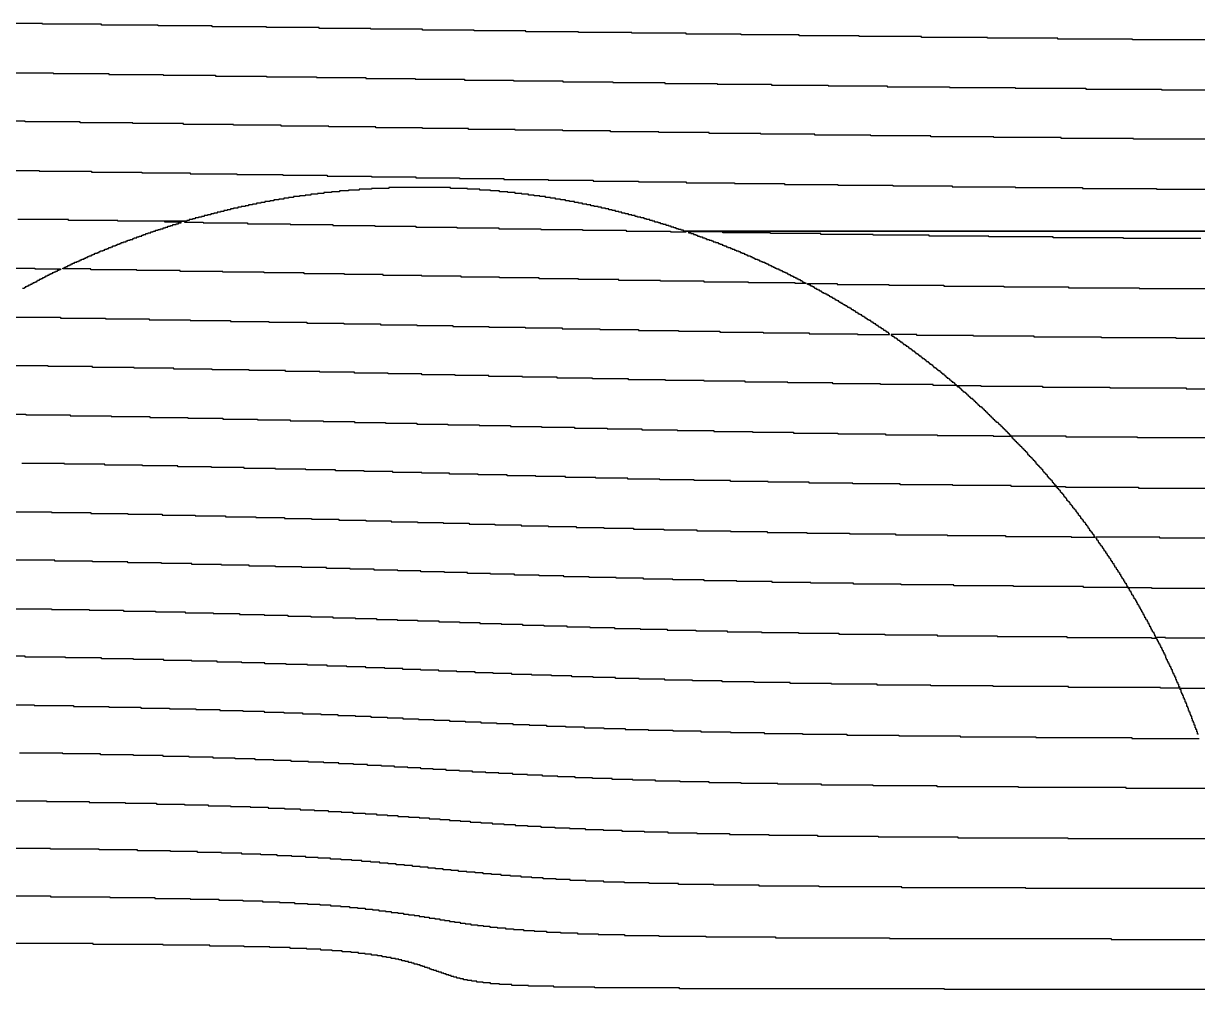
# Model space of a CAD drawing. Extents: x 600 to 5400, y 600 to 5400.
# Drawn here: x 2518 to 3948, y 3030 to 4207 of the extents above; entities that cross this region are included whole.
import ezdxf

# ---------------------------------------------------------------- set-up
doc = ezdxf.new("R2010")
doc.units = 0
doc.layers.add('LG_12_W2000_ZP600_INV_LG', color=5, linetype='CONTINUOUS')

msp = doc.modelspace()

# ---------------------------------------------------------------- linework, layer by layer
at = {"layer": 'LG_12_W2000_ZP600_INV_LG'}
for points in [[(3968, 4187), (3869, 4187), (3869, 4188), (3778, 4188), (3778, 4189), (3692, 4189), (3692, 4190), (3612, 4190), (3612, 4191), (3536, 4191), (3536, 4192), (3463, 4192), (3463, 4193), (3392, 4193), (3392, 4194), (3325, 4194), (3325, 4195), (3259, 4195), (3259, 4196), (3194, 4196), (3194, 4197), (3130, 4197), (3130, 4198), (3067, 4198), (3067, 4199), (3004, 4199), (3004, 4200), (2941, 4200), (2941, 4201), (2878, 4201), (2878, 4202), (2814, 4202), (2814, 4203), (2748, 4203), (2748, 4204), (2682, 4204), (2682, 4205), (2613, 4205), (2613, 4206), (2541, 4206), (2541, 4207), (2467, 4207)], [(2483, 4147), (2554, 4147), (2554, 4146), (2622, 4146), (2622, 4145), (2688, 4145), (2688, 4144), (2752, 4144), (2752, 4143), (2814, 4143), (2814, 4142), (2875, 4142), (2875, 4141), (2935, 4141), (2935, 4140), (2995, 4140), (2995, 4139), (3055, 4139), (3055, 4138), (3115, 4138), (3115, 4137), (3175, 4137), (3175, 4136), (3236, 4136), (3236, 4135), (3299, 4135), (3299, 4134), (3363, 4134), (3363, 4133), (3429, 4133), (3429, 4132), (3498, 4132), (3498, 4131), (3570, 4131), (3570, 4130), (3646, 4130), (3646, 4129), (3726, 4129), (3726, 4128), (3812, 4128), (3812, 4127), (3904, 4127), (3904, 4126), (4005, 4126)], [(3966, 4066), (3870, 4066), (3870, 4067), (3782, 4067), (3782, 4068), (3700, 4068), (3700, 4069), (3623, 4069), (3623, 4070), (3550, 4070), (3550, 4071), (3482, 4071), (3482, 4072), (3416, 4072), (3416, 4073), (3353, 4073), (3353, 4074), (3292, 4074), (3292, 4075), (3233, 4075), (3233, 4076), (3175, 4076), (3175, 4077), (3117, 4077), (3117, 4078), (3060, 4078), (3060, 4079), (3004, 4079), (3004, 4080), (2947, 4080), (2947, 4081), (2890, 4081), (2890, 4082), (2832, 4082), (2832, 4083), (2774, 4083), (2774, 4084), (2713, 4084), (2713, 4085), (2651, 4085), (2651, 4086), (2587, 4086), (2587, 4087), (2520, 4087), (2520, 4088), (2450, 4088)], [(2470, 4028), (2537, 4028), (2537, 4027), (2601, 4027), (2601, 4026), (2662, 4026), (2662, 4025), (2721, 4025), (2721, 4024), (2778, 4024), (2778, 4023), (2834, 4023), (2834, 4022), (2888, 4022), (2888, 4021), (2942, 4021), (2942, 4020), (2996, 4020), (2996, 4019), (3049, 4019), (3049, 4018), (3103, 4018), (3103, 4017), (3157, 4017), (3157, 4016), (3212, 4016), (3212, 4015), (3267, 4015), (3267, 4014), (3325, 4014), (3325, 4013), (3384, 4013), (3384, 4012), (3445, 4012), (3445, 4011), (3510, 4011), (3510, 4010), (3577, 4010), (3577, 4009), (3649, 4009), (3649, 4008), (3726, 4008), (3726, 4007), (3808, 4007), (3808, 4006), (3898, 4006), (3898, 4005), (3996, 4005)], [(4697, 3954), (3322, 3954), (3322, 3955), (3319, 3955), (3319, 3956), (3316, 3956), (3316, 3957), (3313, 3957), (3313, 3958), (3310, 3958), (3310, 3959), (3307, 3959), (3307, 3960), (3304, 3960), (3304, 3961), (3301, 3961), (3301, 3962), (3297, 3962), (3297, 3963), (3294, 3963), (3294, 3964), (3291, 3964), (3291, 3965), (3287, 3965), (3287, 3966), (3284, 3966), (3284, 3967), (3281, 3967), (3281, 3968), (3277, 3968), (3277, 3969), (3274, 3969), (3274, 3970), (3270, 3970), (3270, 3971), (3266, 3971), (3266, 3972), (3263, 3972), (3263, 3973), (3259, 3973), (3259, 3974), (3255, 3974), (3255, 3975), (3251, 3975), (3251, 3976), (3247, 3976), (3247, 3977), (3243, 3977), (3243, 3978), (3239, 3978), (3239, 3979), (3235, 3979), (3235, 3980), (3231, 3980), (3231, 3981), (3227, 3981), (3227, 3982), (3222, 3982), (3222, 3983), (3218, 3983), (3218, 3984), (3213, 3984), (3213, 3985), (3209, 3985), (3209, 3986), (3204, 3986), (3204, 3987), (3199, 3987), (3199, 3988), (3194, 3988), (3194, 3989), (3189, 3989), (3189, 3990), (3183, 3990), (3183, 3991), (3178, 3991), (3178, 3992), (3172, 3992), (3172, 3993), (3166, 3993), (3166, 3994), (3160, 3994), (3160, 3995), (3154, 3995), (3154, 3996), (3147, 3996), (3147, 3997), (3140, 3997), (3140, 3998), (3133, 3998), (3133, 3999), (3125, 3999), (3125, 4000), (3117, 4000), (3117, 4001), (3108, 4001), (3108, 4002), (3098, 4002), (3098, 4003), (3087, 4003), (3087, 4004), (3074, 4004), (3074, 4005), (3059, 4005), (3059, 4006), (3038, 4006), (3038, 4007), (2963, 4007), (2963, 4006), (2942, 4006), (2942, 4005), (2927, 4005), (2927, 4004), (2914, 4004), (2914, 4003), (2903, 4003), (2903, 4002), (2893, 4002), (2893, 4001), (2884, 4001), (2884, 4000), (2876, 4000), (2876, 3999), (2868, 3999), (2868, 3998), (2861, 3998), (2861, 3997), (2854, 3997), (2854, 3996), (2847, 3996), (2847, 3995), (2841, 3995), (2841, 3994), (2835, 3994), (2835, 3993), (2829, 3993), (2829, 3992), (2823, 3992), (2823, 3991), (2818, 3991), (2818, 3990), (2812, 3990), (2812, 3989), (2807, 3989), (2807, 3988), (2802, 3988), (2802, 3987), (2797, 3987), (2797, 3986), (2792, 3986), (2792, 3985), (2788, 3985), (2788, 3984), (2783, 3984), (2783, 3983), (2779, 3983), (2779, 3982), (2774, 3982), (2774, 3981), (2770, 3981), (2770, 3980), (2766, 3980), (2766, 3979), (2762, 3979), (2762, 3978), (2758, 3978), (2758, 3977), (2754, 3977), (2754, 3976), (2750, 3976), (2750, 3975), (2746, 3975), (2746, 3974), (2742, 3974), (2742, 3973), (2738, 3973), (2738, 3972), (2735, 3972), (2735, 3971), (2731, 3971), (2731, 3970), (2727, 3970), (2727, 3969), (2724, 3969), (2724, 3968), (2720, 3968), (2720, 3967), (2717, 3967), (2717, 3966), (2633, 3966), (2633, 3967), (2573, 3967), (2573, 3968), (2511, 3968)], [(3952, 3945), (3858, 3945), (3858, 3946), (3772, 3946), (3772, 3947), (3694, 3947), (3694, 3948), (3621, 3948), (3621, 3949), (3553, 3949), (3553, 3950), (3489, 3950), (3489, 3951), (3428, 3951), (3428, 3952), (3370, 3952), (3370, 3953), (3328, 3953), (3328, 3952), (3331, 3952), (3331, 3951), (3334, 3951), (3334, 3950), (3337, 3950), (3337, 3949), (3339, 3949), (3339, 3948), (3342, 3948), (3342, 3947), (3345, 3947), (3345, 3946), (3348, 3946), (3348, 3945), (3350, 3945), (3350, 3944), (3353, 3944), (3353, 3943), (3356, 3943), (3356, 3942), (3358, 3942), (3358, 3941), (3361, 3941), (3361, 3940), (3364, 3940), (3364, 3939), (3366, 3939), (3366, 3938), (3369, 3938), (3369, 3937), (3371, 3937), (3371, 3936), (3374, 3936), (3374, 3935), (3376, 3935), (3376, 3934), (3379, 3934), (3379, 3933), (3381, 3933), (3381, 3932), (3384, 3932), (3384, 3931), (3386, 3931), (3386, 3930), (3389, 3930), (3389, 3929), (3391, 3929), (3391, 3928), (3393, 3928), (3393, 3927), (3396, 3927), (3396, 3926), (3398, 3926), (3398, 3925), (3400, 3925), (3400, 3924), (3403, 3924), (3403, 3923), (3405, 3923), (3405, 3922), (3407, 3922), (3407, 3921), (3409, 3921), (3409, 3920), (3412, 3920), (3412, 3919), (3414, 3919), (3414, 3918), (3416, 3918), (3416, 3917), (3418, 3917), (3418, 3916), (3421, 3916), (3421, 3915), (3423, 3915), (3423, 3914), (3425, 3914), (3425, 3913), (3427, 3913), (3427, 3912), (3429, 3912), (3429, 3911), (3431, 3911), (3431, 3910), (3433, 3910), (3433, 3909), (3435, 3909), (3435, 3908), (3438, 3908), (3438, 3907), (3440, 3907), (3440, 3906), (3442, 3906), (3442, 3905), (3444, 3905), (3444, 3904), (3446, 3904), (3446, 3903), (3448, 3903), (3448, 3902), (3450, 3902), (3450, 3901), (3452, 3901), (3452, 3900), (3454, 3900), (3454, 3899), (3456, 3899), (3456, 3898), (3458, 3898), (3458, 3897), (3460, 3897), (3460, 3896), (3462, 3896), (3462, 3895), (3464, 3895), (3464, 3894), (3466, 3894), (3466, 3893), (3467, 3893), (3467, 3892), (3469, 3892), (3469, 3891), (3471, 3891), (3471, 3890), (3458, 3890), (3458, 3891), (3401, 3891), (3401, 3892), (3347, 3892), (3347, 3893), (3294, 3893), (3294, 3894), (3243, 3894), (3243, 3895), (3194, 3895), (3194, 3896), (3146, 3896), (3146, 3897), (3098, 3897), (3098, 3898), (3051, 3898), (3051, 3899), (3003, 3899), (3003, 3900), (2956, 3900), (2956, 3901), (2909, 3901), (2909, 3902), (2860, 3902), (2860, 3903), (2811, 3903), (2811, 3904), (2761, 3904), (2761, 3905), (2709, 3905), (2709, 3906), (2656, 3906), (2656, 3907), (2600, 3907), (2600, 3908), (2566, 3908), (2566, 3909), (2568, 3909), (2568, 3910), (2570, 3910), (2570, 3911), (2572, 3911), (2572, 3912), (2574, 3912), (2574, 3913), (2576, 3913), (2576, 3914), (2578, 3914), (2578, 3915), (2580, 3915), (2580, 3916), (2583, 3916), (2583, 3917), (2585, 3917), (2585, 3918), (2587, 3918), (2587, 3919), (2589, 3919), (2589, 3920), (2592, 3920), (2592, 3921), (2594, 3921), (2594, 3922), (2596, 3922), (2596, 3923), (2598, 3923), (2598, 3924), (2601, 3924), (2601, 3925), (2603, 3925), (2603, 3926), (2605, 3926), (2605, 3927), (2608, 3927), (2608, 3928), (2610, 3928), (2610, 3929), (2612, 3929), (2612, 3930), (2615, 3930), (2615, 3931), (2617, 3931), (2617, 3932), (2620, 3932), (2620, 3933), (2622, 3933), (2622, 3934), (2625, 3934), (2625, 3935), (2627, 3935), (2627, 3936), (2630, 3936), (2630, 3937), (2632, 3937), (2632, 3938), (2635, 3938), (2635, 3939), (2637, 3939), (2637, 3940), (2640, 3940), (2640, 3941), (2643, 3941), (2643, 3942), (2645, 3942), (2645, 3943), (2648, 3943), (2648, 3944), (2651, 3944), (2651, 3945), (2653, 3945), (2653, 3946), (2656, 3946), (2656, 3947), (2659, 3947), (2659, 3948), (2662, 3948), (2662, 3949), (2664, 3949), (2664, 3950), (2667, 3950), (2667, 3951), (2670, 3951), (2670, 3952), (2673, 3952), (2673, 3953), (2676, 3953), (2676, 3954), (2679, 3954), (2679, 3955), (2682, 3955), (2682, 3956), (2685, 3956), (2685, 3957), (2688, 3957), (2688, 3958), (2691, 3958), (2691, 3959), (2694, 3959), (2694, 3960), (2697, 3960), (2697, 3961), (2700, 3961), (2700, 3962), (2704, 3962), (2704, 3963), (2707, 3963), (2707, 3964), (2710, 3964), (2710, 3965), (2690, 3965), (2690, 3966), (2714, 3966), (2714, 3965), (2737, 3965), (2737, 3964), (2791, 3964), (2791, 3963), (2843, 3963), (2843, 3962), (2895, 3962), (2895, 3961), (2946, 3961), (2946, 3960), (2996, 3960), (2996, 3959), (3046, 3959), (3046, 3958), (3097, 3958), (3097, 3957), (3148, 3957), (3148, 3956), (3199, 3956), (3199, 3955), (3252, 3955), (3252, 3954), (3306, 3954), (3306, 3953), (3325, 3953), (3325, 3954), (4697, 3954)], [(2470, 3909), (2532, 3909), (2532, 3908), (2563, 3908), (2563, 3907), (2561, 3907), (2561, 3906), (2559, 3906), (2559, 3905), (2557, 3905), (2557, 3904), (2555, 3904), (2555, 3903), (2553, 3903), (2553, 3902), (2551, 3902), (2551, 3901), (2549, 3901), (2549, 3900), (2547, 3900), (2547, 3899), (2545, 3899), (2545, 3898), (2543, 3898), (2543, 3897), (2541, 3897), (2541, 3896), (2539, 3896), (2539, 3895), (2537, 3895), (2537, 3894), (2535, 3894), (2535, 3893), (2534, 3893), (2534, 3892), (2532, 3892), (2532, 3891), (2530, 3891), (2530, 3890), (2528, 3890), (2528, 3889), (2526, 3889), (2526, 3888), (2524, 3888), (2524, 3887), (2522, 3887), (2522, 3886), (2520, 3886), (2520, 3885), (2519, 3885), (2519, 3884), (2517, 3884)], [(2505, 3849), (2563, 3849), (2563, 3848), (2618, 3848), (2618, 3847), (2671, 3847), (2671, 3846), (2721, 3846), (2721, 3845), (2770, 3845), (2770, 3844), (2817, 3844), (2817, 3843), (2863, 3843), (2863, 3842), (2908, 3842), (2908, 3841), (2953, 3841), (2953, 3840), (2997, 3840), (2997, 3839), (3041, 3839), (3041, 3838), (3085, 3838), (3085, 3837), (3129, 3837), (3129, 3836), (3174, 3836), (3174, 3835), (3220, 3835), (3220, 3834), (3267, 3834), (3267, 3833), (3316, 3833), (3316, 3832), (3366, 3832), (3366, 3831), (3419, 3831), (3419, 3830), (3475, 3830), (3475, 3829), (3534, 3829), (3534, 3828), (3573, 3828), (3573, 3829), (3572, 3829), (3572, 3830), (3571, 3830), (3571, 3831), (3569, 3831), (3569, 3832), (3568, 3832), (3568, 3833), (3566, 3833), (3566, 3834), (3565, 3834), (3565, 3835), (3563, 3835), (3563, 3836), (3562, 3836), (3562, 3837), (3560, 3837), (3560, 3838), (3559, 3838), (3559, 3839), (3557, 3839), (3557, 3840), (3556, 3840), (3556, 3841), (3554, 3841), (3554, 3842), (3553, 3842), (3553, 3843), (3551, 3843), (3551, 3844), (3550, 3844), (3550, 3845), (3548, 3845), (3548, 3846), (3546, 3846), (3546, 3847), (3545, 3847), (3545, 3848), (3543, 3848), (3543, 3849), (3542, 3849), (3542, 3850), (3540, 3850), (3540, 3851), (3539, 3851), (3539, 3852), (3537, 3852), (3537, 3853), (3535, 3853), (3535, 3854), (3534, 3854), (3534, 3855), (3532, 3855), (3532, 3856), (3531, 3856), (3531, 3857), (3529, 3857), (3529, 3858), (3527, 3858), (3527, 3859), (3526, 3859), (3526, 3860), (3524, 3860), (3524, 3861), (3522, 3861), (3522, 3862), (3521, 3862), (3521, 3863), (3519, 3863), (3519, 3864), (3517, 3864), (3517, 3865), (3516, 3865), (3516, 3866), (3514, 3866), (3514, 3867), (3512, 3867), (3512, 3868), (3511, 3868), (3511, 3869), (3509, 3869), (3509, 3870), (3507, 3870), (3507, 3871), (3506, 3871), (3506, 3872), (3504, 3872), (3504, 3873), (3502, 3873), (3502, 3874), (3500, 3874), (3500, 3875), (3499, 3875), (3499, 3876), (3497, 3876), (3497, 3877), (3495, 3877), (3495, 3878), (3493, 3878), (3493, 3879), (3491, 3879), (3491, 3880), (3490, 3880), (3490, 3881), (3488, 3881), (3488, 3882), (3486, 3882), (3486, 3883), (3484, 3883), (3484, 3884), (3482, 3884), (3482, 3885), (3481, 3885), (3481, 3886), (3479, 3886), (3479, 3887), (3477, 3887), (3477, 3888), (3475, 3888), (3475, 3889), (3473, 3889), (3473, 3890), (3509, 3890), (3509, 3889), (3572, 3889), (3572, 3888), (3639, 3888), (3639, 3887), (3712, 3887), (3712, 3886), (3791, 3886), (3791, 3885), (3877, 3885), (3877, 3884), (3973, 3884)], [(4024, 3823), (3922, 3823), (3922, 3824), (3831, 3824), (3831, 3825), (3749, 3825), (3749, 3826), (3675, 3826), (3675, 3827), (3606, 3827), (3606, 3828), (3575, 3828), (3575, 3827), (3576, 3827), (3576, 3826), (3578, 3826), (3578, 3825), (3579, 3825), (3579, 3824), (3581, 3824), (3581, 3823), (3582, 3823), (3582, 3822), (3583, 3822), (3583, 3821), (3585, 3821), (3585, 3820), (3586, 3820), (3586, 3819), (3588, 3819), (3588, 3818), (3589, 3818), (3589, 3817), (3590, 3817), (3590, 3816), (3592, 3816), (3592, 3815), (3593, 3815), (3593, 3814), (3595, 3814), (3595, 3813), (3596, 3813), (3596, 3812), (3597, 3812), (3597, 3811), (3599, 3811), (3599, 3810), (3600, 3810), (3600, 3809), (3601, 3809), (3601, 3808), (3603, 3808), (3603, 3807), (3604, 3807), (3604, 3806), (3605, 3806), (3605, 3805), (3607, 3805), (3607, 3804), (3608, 3804), (3608, 3803), (3609, 3803), (3609, 3802), (3611, 3802), (3611, 3801), (3612, 3801), (3612, 3800), (3613, 3800), (3613, 3799), (3615, 3799), (3615, 3798), (3616, 3798), (3616, 3797), (3617, 3797), (3617, 3796), (3618, 3796), (3618, 3795), (3620, 3795), (3620, 3794), (3621, 3794), (3621, 3793), (3622, 3793), (3622, 3792), (3624, 3792), (3624, 3791), (3625, 3791), (3625, 3790), (3626, 3790), (3626, 3789), (3627, 3789), (3627, 3788), (3629, 3788), (3629, 3787), (3630, 3787), (3630, 3786), (3631, 3786), (3631, 3785), (3632, 3785), (3632, 3784), (3634, 3784), (3634, 3783), (3635, 3783), (3635, 3782), (3636, 3782), (3636, 3781), (3637, 3781), (3637, 3780), (3639, 3780), (3639, 3779), (3640, 3779), (3640, 3778), (3641, 3778), (3641, 3777), (3642, 3777), (3642, 3776), (3643, 3776), (3643, 3775), (3645, 3775), (3645, 3774), (3646, 3774), (3646, 3773), (3647, 3773), (3647, 3772), (3648, 3772), (3648, 3771), (3649, 3771), (3649, 3770), (3651, 3770), (3651, 3769), (3652, 3769), (3652, 3768), (3653, 3768), (3653, 3767), (3654, 3767), (3654, 3766), (3626, 3766), (3626, 3767), (3562, 3767), (3562, 3768), (3504, 3768), (3504, 3769), (3449, 3769), (3449, 3770), (3397, 3770), (3397, 3771), (3347, 3771), (3347, 3772), (3300, 3772), (3300, 3773), (3255, 3773), (3255, 3774), (3211, 3774), (3211, 3775), (3168, 3775), (3168, 3776), (3126, 3776), (3126, 3777), (3085, 3777), (3085, 3778), (3044, 3778), (3044, 3779), (3003, 3779), (3003, 3780), (2962, 3780), (2962, 3781), (2921, 3781), (2921, 3782), (2879, 3782), (2879, 3783), (2837, 3783), (2837, 3784), (2793, 3784), (2793, 3785), (2748, 3785), (2748, 3786), (2701, 3786), (2701, 3787), (2653, 3787), (2653, 3788), (2602, 3788), (2602, 3789), (2548, 3789), (2548, 3790), (2491, 3790)], [(2464, 3731), (2521, 3731), (2521, 3730), (2575, 3730), (2575, 3729), (2625, 3729), (2625, 3728), (2672, 3728), (2672, 3727), (2718, 3727), (2718, 3726), (2761, 3726), (2761, 3725), (2803, 3725), (2803, 3724), (2843, 3724), (2843, 3723), (2883, 3723), (2883, 3722), (2921, 3722), (2921, 3721), (2959, 3721), (2959, 3720), (2997, 3720), (2997, 3719), (3035, 3719), (3035, 3718), (3073, 3718), (3073, 3717), (3111, 3717), (3111, 3716), (3149, 3716), (3149, 3715), (3189, 3715), (3189, 3714), (3229, 3714), (3229, 3713), (3271, 3713), (3271, 3712), (3314, 3712), (3314, 3711), (3359, 3711), (3359, 3710), (3406, 3710), (3406, 3709), (3456, 3709), (3456, 3708), (3510, 3708), (3510, 3707), (3568, 3707), (3568, 3706), (3631, 3706), (3631, 3705), (3699, 3705), (3699, 3704), (3721, 3704), (3721, 3705), (3720, 3705), (3720, 3706), (3719, 3706), (3719, 3707), (3718, 3707), (3718, 3708), (3717, 3708), (3717, 3709), (3716, 3709), (3716, 3710), (3715, 3710), (3715, 3711), (3714, 3711), (3714, 3712), (3713, 3712), (3713, 3713), (3712, 3713), (3712, 3714), (3711, 3714), (3711, 3715), (3710, 3715), (3710, 3716), (3709, 3716), (3709, 3717), (3708, 3717), (3708, 3718), (3707, 3718), (3707, 3719), (3706, 3719), (3706, 3720), (3705, 3720), (3705, 3721), (3703, 3721), (3703, 3722), (3702, 3722), (3702, 3723), (3701, 3723), (3701, 3724), (3700, 3724), (3700, 3725), (3699, 3725), (3699, 3726), (3698, 3726), (3698, 3727), (3697, 3727), (3697, 3728), (3696, 3728), (3696, 3729), (3695, 3729), (3695, 3730), (3694, 3730), (3694, 3731), (3693, 3731), (3693, 3732), (3692, 3732), (3692, 3733), (3691, 3733), (3691, 3734), (3690, 3734), (3690, 3735), (3689, 3735), (3689, 3736), (3688, 3736), (3688, 3737), (3687, 3737), (3687, 3738), (3686, 3738), (3686, 3739), (3685, 3739), (3685, 3740), (3683, 3740), (3683, 3741), (3682, 3741), (3682, 3742), (3681, 3742), (3681, 3743), (3680, 3743), (3680, 3744), (3679, 3744), (3679, 3745), (3678, 3745), (3678, 3746), (3677, 3746), (3677, 3747), (3676, 3747), (3676, 3748), (3675, 3748), (3675, 3749), (3674, 3749), (3674, 3750), (3672, 3750), (3672, 3751), (3671, 3751), (3671, 3752), (3670, 3752), (3670, 3753), (3669, 3753), (3669, 3754), (3668, 3754), (3668, 3755), (3667, 3755), (3667, 3756), (3666, 3756), (3666, 3757), (3665, 3757), (3665, 3758), (3663, 3758), (3663, 3759), (3662, 3759), (3662, 3760), (3661, 3760), (3661, 3761), (3660, 3761), (3660, 3762), (3659, 3762), (3659, 3763), (3658, 3763), (3658, 3764), (3656, 3764), (3656, 3765), (3655, 3765), (3655, 3766), (3684, 3766), (3684, 3765), (3759, 3765), (3759, 3764), (3841, 3764), (3841, 3763), (3934, 3763), (3934, 3762), (4039, 3762)], [(3974, 3702), (3875, 3702), (3875, 3703), (3788, 3703), (3788, 3704), (3722, 3704), (3722, 3702), (3723, 3702), (3723, 3701), (3724, 3701), (3724, 3700), (3725, 3700), (3725, 3699), (3726, 3699), (3726, 3698), (3727, 3698), (3727, 3697), (3728, 3697), (3728, 3696), (3729, 3696), (3729, 3695), (3730, 3695), (3730, 3694), (3731, 3694), (3731, 3693), (3732, 3693), (3732, 3692), (3733, 3692), (3733, 3691), (3734, 3691), (3734, 3690), (3735, 3690), (3735, 3689), (3736, 3689), (3736, 3688), (3737, 3688), (3737, 3687), (3738, 3687), (3738, 3686), (3739, 3686), (3739, 3685), (3740, 3685), (3740, 3684), (3741, 3684), (3741, 3682), (3742, 3682), (3742, 3681), (3743, 3681), (3743, 3680), (3744, 3680), (3744, 3679), (3745, 3679), (3745, 3678), (3746, 3678), (3746, 3677), (3747, 3677), (3747, 3676), (3748, 3676), (3748, 3675), (3749, 3675), (3749, 3674), (3750, 3674), (3750, 3673), (3751, 3673), (3751, 3671), (3752, 3671), (3752, 3670), (3753, 3670), (3753, 3669), (3754, 3669), (3754, 3668), (3755, 3668), (3755, 3667), (3756, 3667), (3756, 3666), (3757, 3666), (3757, 3665), (3758, 3665), (3758, 3664), (3759, 3664), (3759, 3662), (3760, 3662), (3760, 3661), (3761, 3661), (3761, 3660), (3762, 3660), (3762, 3659), (3763, 3659), (3763, 3658), (3764, 3658), (3764, 3657), (3765, 3657), (3765, 3655), (3766, 3655), (3766, 3654), (3767, 3654), (3767, 3653), (3768, 3653), (3768, 3652), (3769, 3652), (3769, 3651), (3770, 3651), (3770, 3650), (3771, 3650), (3771, 3648), (3772, 3648), (3772, 3647), (3773, 3647), (3773, 3646), (3774, 3646), (3774, 3645), (3775, 3645), (3775, 3644), (3776, 3644), (3776, 3643), (3721, 3643), (3721, 3644), (3650, 3644), (3650, 3645), (3586, 3645), (3586, 3646), (3528, 3646), (3528, 3647), (3475, 3647), (3475, 3648), (3425, 3648), (3425, 3649), (3379, 3649), (3379, 3650), (3335, 3650), (3335, 3651), (3293, 3651), (3293, 3652), (3254, 3652), (3254, 3653), (3215, 3653), (3215, 3654), (3178, 3654), (3178, 3655), (3142, 3655), (3142, 3656), (3107, 3656), (3107, 3657), (3072, 3657), (3072, 3658), (3037, 3658), (3037, 3659), (3003, 3659), (3003, 3660), (2968, 3660), (2968, 3661), (2933, 3661), (2933, 3662), (2898, 3662), (2898, 3663), (2862, 3663), (2862, 3664), (2825, 3664), (2825, 3665), (2787, 3665), (2787, 3666), (2747, 3666), (2747, 3667), (2706, 3667), (2706, 3668), (2663, 3668), (2663, 3669), (2617, 3669), (2617, 3670), (2568, 3670), (2568, 3671), (2516, 3671)], [(2500, 3612), (2552, 3612), (2552, 3611), (2600, 3611), (2600, 3610), (2645, 3610), (2645, 3609), (2687, 3609), (2687, 3608), (2727, 3608), (2727, 3607), (2764, 3607), (2764, 3606), (2801, 3606), (2801, 3605), (2836, 3605), (2836, 3604), (2869, 3604), (2869, 3603), (2902, 3603), (2902, 3602), (2935, 3602), (2935, 3601), (2966, 3601), (2966, 3600), (2998, 3600), (2998, 3599), (3029, 3599), (3029, 3598), (3061, 3598), (3061, 3597), (3092, 3597), (3092, 3596), (3124, 3596), (3124, 3595), (3157, 3595), (3157, 3594), (3191, 3594), (3191, 3593), (3225, 3593), (3225, 3592), (3261, 3592), (3261, 3591), (3298, 3591), (3298, 3590), (3338, 3590), (3338, 3589), (3379, 3589), (3379, 3588), (3424, 3588), (3424, 3587), (3472, 3587), (3472, 3586), (3524, 3586), (3524, 3585), (3580, 3585), (3580, 3584), (3643, 3584), (3643, 3583), (3714, 3583), (3714, 3582), (3794, 3582), (3794, 3581), (3823, 3581), (3823, 3582), (3822, 3582), (3822, 3584), (3821, 3584), (3821, 3585), (3820, 3585), (3820, 3587), (3819, 3587), (3819, 3588), (3818, 3588), (3818, 3589), (3817, 3589), (3817, 3591), (3816, 3591), (3816, 3592), (3815, 3592), (3815, 3594), (3814, 3594), (3814, 3595), (3813, 3595), (3813, 3596), (3812, 3596), (3812, 3598), (3811, 3598), (3811, 3599), (3810, 3599), (3810, 3600), (3809, 3600), (3809, 3602), (3808, 3602), (3808, 3603), (3807, 3603), (3807, 3604), (3806, 3604), (3806, 3606), (3805, 3606), (3805, 3607), (3804, 3607), (3804, 3608), (3803, 3608), (3803, 3610), (3802, 3610), (3802, 3611), (3801, 3611), (3801, 3612), (3800, 3612), (3800, 3614), (3799, 3614), (3799, 3615), (3798, 3615), (3798, 3616), (3797, 3616), (3797, 3617), (3796, 3617), (3796, 3619), (3795, 3619), (3795, 3620), (3794, 3620), (3794, 3621), (3793, 3621), (3793, 3623), (3792, 3623), (3792, 3624), (3791, 3624), (3791, 3625), (3790, 3625), (3790, 3626), (3789, 3626), (3789, 3628), (3788, 3628), (3788, 3629), (3787, 3629), (3787, 3630), (3786, 3630), (3786, 3631), (3785, 3631), (3785, 3633), (3784, 3633), (3784, 3634), (3783, 3634), (3783, 3635), (3782, 3635), (3782, 3636), (3781, 3636), (3781, 3638), (3780, 3638), (3780, 3639), (3779, 3639), (3779, 3640), (3778, 3640), (3778, 3641), (3777, 3641), (3777, 3642), (3776, 3642), (3776, 3643), (3787, 3643), (3787, 3642), (3876, 3642), (3876, 3641), (3978, 3641)], [(4013, 3580), (3902, 3580), (3902, 3581), (3824, 3581), (3824, 3580), (3825, 3580), (3825, 3578), (3826, 3578), (3826, 3577), (3827, 3577), (3827, 3575), (3828, 3575), (3828, 3574), (3829, 3574), (3829, 3572), (3830, 3572), (3830, 3571), (3831, 3571), (3831, 3570), (3832, 3570), (3832, 3568), (3833, 3568), (3833, 3567), (3834, 3567), (3834, 3565), (3835, 3565), (3835, 3564), (3836, 3564), (3836, 3562), (3837, 3562), (3837, 3561), (3838, 3561), (3838, 3559), (3839, 3559), (3839, 3558), (3840, 3558), (3840, 3556), (3841, 3556), (3841, 3555), (3842, 3555), (3842, 3553), (3843, 3553), (3843, 3552), (3844, 3552), (3844, 3550), (3845, 3550), (3845, 3549), (3846, 3549), (3846, 3547), (3847, 3547), (3847, 3545), (3848, 3545), (3848, 3544), (3849, 3544), (3849, 3542), (3850, 3542), (3850, 3541), (3851, 3541), (3851, 3539), (3852, 3539), (3852, 3538), (3853, 3538), (3853, 3536), (3854, 3536), (3854, 3534), (3855, 3534), (3855, 3533), (3856, 3533), (3856, 3531), (3857, 3531), (3857, 3530), (3858, 3530), (3858, 3528), (3859, 3528), (3859, 3526), (3860, 3526), (3860, 3525), (3861, 3525), (3861, 3523), (3862, 3523), (3862, 3521), (3863, 3521), (3863, 3520), (3809, 3520), (3809, 3521), (3724, 3521), (3724, 3522), (3651, 3522), (3651, 3523), (3587, 3523), (3587, 3524), (3529, 3524), (3529, 3525), (3477, 3525), (3477, 3526), (3430, 3526), (3430, 3527), (3387, 3527), (3387, 3528), (3347, 3528), (3347, 3529), (3309, 3529), (3309, 3530), (3273, 3530), (3273, 3531), (3240, 3531), (3240, 3532), (3207, 3532), (3207, 3533), (3176, 3533), (3176, 3534), (3146, 3534), (3146, 3535), (3116, 3535), (3116, 3536), (3087, 3536), (3087, 3537), (3059, 3537), (3059, 3538), (3031, 3538), (3031, 3539), (3002, 3539), (3002, 3540), (2974, 3540), (2974, 3541), (2945, 3541), (2945, 3542), (2916, 3542), (2916, 3543), (2887, 3543), (2887, 3544), (2857, 3544), (2857, 3545), (2825, 3545), (2825, 3546), (2793, 3546), (2793, 3547), (2759, 3547), (2759, 3548), (2723, 3548), (2723, 3549), (2686, 3549), (2686, 3550), (2645, 3550), (2645, 3551), (2602, 3551), (2602, 3552), (2556, 3552), (2556, 3553), (2505, 3553)], [(4039, 3458), (3909, 3458), (3909, 3459), (3897, 3459), (3897, 3461), (3896, 3461), (3896, 3463), (3895, 3463), (3895, 3465), (3894, 3465), (3894, 3466), (3893, 3466), (3893, 3468), (3892, 3468), (3892, 3470), (3891, 3470), (3891, 3472), (3890, 3472), (3890, 3474), (3889, 3474), (3889, 3476), (3888, 3476), (3888, 3478), (3887, 3478), (3887, 3480), (3886, 3480), (3886, 3481), (3885, 3481), (3885, 3483), (3884, 3483), (3884, 3485), (3883, 3485), (3883, 3487), (3882, 3487), (3882, 3489), (3881, 3489), (3881, 3490), (3880, 3490), (3880, 3492), (3879, 3492), (3879, 3494), (3878, 3494), (3878, 3496), (3877, 3496), (3877, 3498), (3876, 3498), (3876, 3499), (3875, 3499), (3875, 3501), (3874, 3501), (3874, 3503), (3873, 3503), (3873, 3505), (3872, 3505), (3872, 3506), (3871, 3506), (3871, 3508), (3870, 3508), (3870, 3510), (3869, 3510), (3869, 3511), (3868, 3511), (3868, 3513), (3867, 3513), (3867, 3515), (3866, 3515), (3866, 3516), (3865, 3516), (3865, 3518), (3864, 3518), (3864, 3520), (3892, 3520), (3892, 3519), (4008, 3519)], [(2501, 3494), (2552, 3494), (2552, 3493), (2598, 3493), (2598, 3492), (2640, 3492), (2640, 3491), (2679, 3491), (2679, 3490), (2715, 3490), (2715, 3489), (2749, 3489), (2749, 3488), (2781, 3488), (2781, 3487), (2811, 3487), (2811, 3486), (2840, 3486), (2840, 3485), (2868, 3485), (2868, 3484), (2895, 3484), (2895, 3483), (2922, 3483), (2922, 3482), (2948, 3482), (2948, 3481), (2973, 3481), (2973, 3480), (2998, 3480), (2998, 3479), (3024, 3479), (3024, 3478), (3049, 3478), (3049, 3477), (3074, 3477), (3074, 3476), (3100, 3476), (3100, 3475), (3126, 3475), (3126, 3474), (3152, 3474), (3152, 3473), (3180, 3473), (3180, 3472), (3208, 3472), (3208, 3471), (3238, 3471), (3238, 3470), (3269, 3470), (3269, 3469), (3302, 3469), (3302, 3468), (3337, 3468), (3337, 3467), (3375, 3467), (3375, 3466), (3417, 3466), (3417, 3465), (3462, 3465), (3462, 3464), (3511, 3464), (3511, 3463), (3567, 3463), (3567, 3462), (3631, 3462), (3631, 3461), (3704, 3461), (3704, 3460), (3789, 3460), (3789, 3459), (3892, 3459), (3892, 3458), (3898, 3458), (3898, 3457), (3899, 3457), (3899, 3455), (3900, 3455), (3900, 3453), (3901, 3453), (3901, 3451), (3902, 3451), (3902, 3449), (3903, 3449), (3903, 3447), (3904, 3447), (3904, 3445), (3905, 3445), (3905, 3443), (3906, 3443), (3906, 3441), (3907, 3441), (3907, 3439), (3908, 3439), (3908, 3437), (3909, 3437), (3909, 3434), (3910, 3434), (3910, 3432), (3911, 3432), (3911, 3430), (3912, 3430), (3912, 3428), (3913, 3428), (3913, 3426), (3914, 3426), (3914, 3424), (3915, 3424), (3915, 3422), (3916, 3422), (3916, 3420), (3917, 3420), (3917, 3417), (3918, 3417), (3918, 3415), (3919, 3415), (3919, 3413), (3920, 3413), (3920, 3411), (3921, 3411), (3921, 3408), (3922, 3408), (3922, 3406), (3923, 3406), (3923, 3404), (3924, 3404), (3924, 3402), (3925, 3402), (3925, 3399), (3926, 3399), (3926, 3397), (3903, 3397), (3903, 3398), (3791, 3398), (3791, 3399), (3699, 3399), (3699, 3400), (3623, 3400), (3623, 3401), (3558, 3401), (3558, 3402), (3502, 3402), (3502, 3403), (3452, 3403), (3452, 3404), (3408, 3404), (3408, 3405), (3369, 3405), (3369, 3406), (3333, 3406), (3333, 3407), (3299, 3407), (3299, 3408), (3268, 3408), (3268, 3409), (3239, 3409), (3239, 3410), (3212, 3410), (3212, 3411), (3186, 3411), (3186, 3412), (3161, 3412), (3161, 3413), (3137, 3413), (3137, 3414), (3113, 3414), (3113, 3415), (3090, 3415), (3090, 3416), (3068, 3416), (3068, 3417), (3046, 3417), (3046, 3418), (3024, 3418), (3024, 3419), (3002, 3419), (3002, 3420), (2980, 3420), (2980, 3421), (2958, 3421), (2958, 3422), (2935, 3422), (2935, 3423), (2912, 3423), (2912, 3424), (2888, 3424), (2888, 3425), (2864, 3425), (2864, 3426), (2838, 3426), (2838, 3427), (2812, 3427), (2812, 3428), (2784, 3428), (2784, 3429), (2754, 3429), (2754, 3430), (2723, 3430), (2723, 3431), (2689, 3431), (2689, 3432), (2652, 3432), (2652, 3433), (2613, 3433), (2613, 3434), (2569, 3434), (2569, 3435), (2520, 3435), (2520, 3436), (2465, 3436)], [(3949, 3341), (3948, 3341), (3948, 3344), (3947, 3344), (3947, 3347), (3946, 3347), (3946, 3349), (3945, 3349), (3945, 3352), (3944, 3352), (3944, 3355), (3943, 3355), (3943, 3357), (3942, 3357), (3942, 3360), (3941, 3360), (3941, 3363), (3940, 3363), (3940, 3365), (3939, 3365), (3939, 3368), (3938, 3368), (3938, 3370), (3937, 3370), (3937, 3373), (3936, 3373), (3936, 3375), (3935, 3375), (3935, 3378), (3934, 3378), (3934, 3380), (3933, 3380), (3933, 3383), (3932, 3383), (3932, 3385), (3931, 3385), (3931, 3388), (3930, 3388), (3930, 3390), (3929, 3390), (3929, 3392), (3928, 3392), (3928, 3395), (3927, 3395), (3927, 3397), (4022, 3397)], [(2476, 3377), (2531, 3377), (2531, 3376), (2579, 3376), (2579, 3375), (2622, 3375), (2622, 3374), (2661, 3374), (2661, 3373), (2696, 3373), (2696, 3372), (2728, 3372), (2728, 3371), (2757, 3371), (2757, 3370), (2785, 3370), (2785, 3369), (2811, 3369), (2811, 3368), (2835, 3368), (2835, 3367), (2858, 3367), (2858, 3366), (2880, 3366), (2880, 3365), (2901, 3365), (2901, 3364), (2922, 3364), (2922, 3363), (2941, 3363), (2941, 3362), (2961, 3362), (2961, 3361), (2980, 3361), (2980, 3360), (2999, 3360), (2999, 3359), (3018, 3359), (3018, 3358), (3037, 3358), (3037, 3357), (3056, 3357), (3056, 3356), (3075, 3356), (3075, 3355), (3094, 3355), (3094, 3354), (3114, 3354), (3114, 3353), (3134, 3353), (3134, 3352), (3155, 3352), (3155, 3351), (3178, 3351), (3178, 3350), (3201, 3350), (3201, 3349), (3225, 3349), (3225, 3348), (3251, 3348), (3251, 3347), (3279, 3347), (3279, 3346), (3309, 3346), (3309, 3345), (3343, 3345), (3343, 3344), (3379, 3344), (3379, 3343), (3420, 3343), (3420, 3342), (3467, 3342), (3467, 3341), (3521, 3341), (3521, 3340), (3584, 3340), (3584, 3339), (3659, 3339), (3659, 3338), (3751, 3338), (3751, 3337), (3868, 3337), (3868, 3336), (3950, 3336)], [(3970, 3275), (3861, 3275), (3861, 3276), (3730, 3276), (3730, 3277), (3631, 3277), (3631, 3278), (3553, 3278), (3553, 3279), (3490, 3279), (3490, 3280), (3437, 3280), (3437, 3281), (3392, 3281), (3392, 3282), (3353, 3282), (3353, 3283), (3318, 3283), (3318, 3284), (3288, 3284), (3288, 3285), (3260, 3285), (3260, 3286), (3235, 3286), (3235, 3287), (3211, 3287), (3211, 3288), (3190, 3288), (3190, 3289), (3169, 3289), (3169, 3290), (3150, 3290), (3150, 3291), (3132, 3291), (3132, 3292), (3114, 3292), (3114, 3293), (3097, 3293), (3097, 3294), (3081, 3294), (3081, 3295), (3065, 3295), (3065, 3296), (3049, 3296), (3049, 3297), (3033, 3297), (3033, 3298), (3017, 3298), (3017, 3299), (3002, 3299), (3002, 3300), (2986, 3300), (2986, 3301), (2970, 3301), (2970, 3302), (2954, 3302), (2954, 3303), (2937, 3303), (2937, 3304), (2920, 3304), (2920, 3305), (2902, 3305), (2902, 3306), (2884, 3306), (2884, 3307), (2865, 3307), (2865, 3308), (2844, 3308), (2844, 3309), (2823, 3309), (2823, 3310), (2800, 3310), (2800, 3311), (2776, 3311), (2776, 3312), (2749, 3312), (2749, 3313), (2720, 3313), (2720, 3314), (2688, 3314), (2688, 3315), (2652, 3315), (2652, 3316), (2612, 3316), (2612, 3317), (2566, 3317), (2566, 3318), (2513, 3318)], [(2483, 3260), (2546, 3260), (2546, 3259), (2598, 3259), (2598, 3258), (2642, 3258), (2642, 3257), (2680, 3257), (2680, 3256), (2714, 3256), (2714, 3255), (2743, 3255), (2743, 3254), (2770, 3254), (2770, 3253), (2794, 3253), (2794, 3252), (2816, 3252), (2816, 3251), (2836, 3251), (2836, 3250), (2855, 3250), (2855, 3249), (2872, 3249), (2872, 3248), (2889, 3248), (2889, 3247), (2905, 3247), (2905, 3246), (2919, 3246), (2919, 3245), (2934, 3245), (2934, 3244), (2948, 3244), (2948, 3243), (2961, 3243), (2961, 3242), (2974, 3242), (2974, 3241), (2987, 3241), (2987, 3240), (3000, 3240), (3000, 3239), (3012, 3239), (3012, 3238), (3025, 3238), (3025, 3237), (3037, 3237), (3037, 3236), (3050, 3236), (3050, 3235), (3062, 3235), (3062, 3234), (3075, 3234), (3075, 3233), (3089, 3233), (3089, 3232), (3103, 3232), (3103, 3231), (3117, 3231), (3117, 3230), (3132, 3230), (3132, 3229), (3148, 3229), (3148, 3228), (3165, 3228), (3165, 3227), (3183, 3227), (3183, 3226), (3202, 3226), (3202, 3225), (3224, 3225), (3224, 3224), (3247, 3224), (3247, 3223), (3274, 3223), (3274, 3222), (3303, 3222), (3303, 3221), (3338, 3221), (3338, 3220), (3378, 3220), (3378, 3219), (3426, 3219), (3426, 3218), (3485, 3218), (3485, 3217), (3559, 3217), (3559, 3216), (3656, 3216), (3656, 3215), (3790, 3215), (3790, 3214), (3985, 3214)], [(3991, 3153), (3739, 3153), (3739, 3154), (3588, 3154), (3588, 3155), (3487, 3155), (3487, 3156), (3414, 3156), (3414, 3157), (3359, 3157), (3359, 3158), (3316, 3158), (3316, 3159), (3280, 3159), (3280, 3160), (3250, 3160), (3250, 3161), (3225, 3161), (3225, 3162), (3203, 3162), (3203, 3163), (3184, 3163), (3184, 3164), (3167, 3164), (3167, 3165), (3151, 3165), (3151, 3166), (3137, 3166), (3137, 3167), (3124, 3167), (3124, 3168), (3111, 3168), (3111, 3169), (3100, 3169), (3100, 3170), (3088, 3170), (3088, 3171), (3078, 3171), (3078, 3172), (3068, 3172), (3068, 3173), (3058, 3173), (3058, 3174), (3048, 3174), (3048, 3175), (3039, 3175), (3039, 3176), (3029, 3176), (3029, 3177), (3020, 3177), (3020, 3178), (3011, 3178), (3011, 3179), (3001, 3179), (3001, 3180), (2992, 3180), (2992, 3181), (2982, 3181), (2982, 3182), (2972, 3182), (2972, 3183), (2962, 3183), (2962, 3184), (2952, 3184), (2952, 3185), (2941, 3185), (2941, 3186), (2930, 3186), (2930, 3187), (2918, 3187), (2918, 3188), (2905, 3188), (2905, 3189), (2892, 3189), (2892, 3190), (2877, 3190), (2877, 3191), (2862, 3191), (2862, 3192), (2845, 3192), (2845, 3193), (2827, 3193), (2827, 3194), (2807, 3194), (2807, 3195), (2784, 3195), (2784, 3196), (2759, 3196), (2759, 3197), (2730, 3197), (2730, 3198), (2697, 3198), (2697, 3199), (2657, 3199), (2657, 3200), (2610, 3200), (2610, 3201), (2551, 3201), (2551, 3202), (2478, 3202)], [(2451, 3144), (2551, 3144), (2551, 3143), (2623, 3143), (2623, 3142), (2678, 3142), (2678, 3141), (2721, 3141), (2721, 3140), (2756, 3140), (2756, 3139), (2785, 3139), (2785, 3138), (2809, 3138), (2809, 3137), (2830, 3137), (2830, 3136), (2848, 3136), (2848, 3135), (2864, 3135), (2864, 3134), (2879, 3134), (2879, 3133), (2892, 3133), (2892, 3132), (2904, 3132), (2904, 3131), (2915, 3131), (2915, 3130), (2925, 3130), (2925, 3129), (2934, 3129), (2934, 3128), (2943, 3128), (2943, 3127), (2951, 3127), (2951, 3126), (2959, 3126), (2959, 3125), (2966, 3125), (2966, 3124), (2974, 3124), (2974, 3123), (2981, 3123), (2981, 3122), (2987, 3122), (2987, 3121), (2994, 3121), (2994, 3120), (3000, 3120), (3000, 3119), (3006, 3119), (3006, 3118), (3012, 3118), (3012, 3117), (3019, 3117), (3019, 3116), (3025, 3116), (3025, 3115), (3031, 3115), (3031, 3114), (3037, 3114), (3037, 3113), (3043, 3113), (3043, 3112), (3050, 3112), (3050, 3111), (3056, 3111), (3056, 3110), (3063, 3110), (3063, 3109), (3071, 3109), (3071, 3108), (3078, 3108), (3078, 3107), (3086, 3107), (3086, 3106), (3095, 3106), (3095, 3105), (3105, 3105), (3105, 3104), (3115, 3104), (3115, 3103), (3127, 3103), (3127, 3102), (3140, 3102), (3140, 3101), (3155, 3101), (3155, 3100), (3172, 3100), (3172, 3099), (3193, 3099), (3193, 3098), (3218, 3098), (3218, 3097), (3250, 3097), (3250, 3096), (3292, 3096), (3292, 3095), (3349, 3095), (3349, 3094), (3434, 3094), (3434, 3093), (3573, 3093), (3573, 3092), (3843, 3092), (3843, 3091), (4004, 3091)], [(4008, 3030), (3640, 3030), (3640, 3031), (3317, 3031), (3317, 3032), (3214, 3032), (3214, 3033), (3164, 3033), (3164, 3034), (3133, 3034), (3133, 3035), (3113, 3035), (3113, 3036), (3098, 3036), (3098, 3037), (3087, 3037), (3087, 3038), (3078, 3038), (3078, 3039), (3070, 3039), (3070, 3040), (3064, 3040), (3064, 3041), (3059, 3041), (3059, 3042), (3054, 3042), (3054, 3043), (3050, 3043), (3050, 3044), (3046, 3044), (3046, 3045), (3042, 3045), (3042, 3046), (3039, 3046), (3039, 3047), (3036, 3047), (3036, 3048), (3033, 3048), (3033, 3049), (3030, 3049), (3030, 3050), (3027, 3050), (3027, 3051), (3024, 3051), (3024, 3052), (3021, 3052), (3021, 3053), (3018, 3053), (3018, 3054), (3015, 3054), (3015, 3055), (3013, 3055), (3013, 3056), (3010, 3056), (3010, 3057), (3007, 3057), (3007, 3058), (3004, 3058), (3004, 3059), (3001, 3059), (3001, 3060), (2998, 3060), (2998, 3061), (2994, 3061), (2994, 3062), (2991, 3062), (2991, 3063), (2987, 3063), (2987, 3064), (2983, 3064), (2983, 3065), (2979, 3065), (2979, 3066), (2975, 3066), (2975, 3067), (2971, 3067), (2971, 3068), (2966, 3068), (2966, 3069), (2960, 3069), (2960, 3070), (2955, 3070), (2955, 3071), (2949, 3071), (2949, 3072), (2942, 3072), (2942, 3073), (2934, 3073), (2934, 3074), (2926, 3074), (2926, 3075), (2917, 3075), (2917, 3076), (2906, 3076), (2906, 3077), (2894, 3077), (2894, 3078), (2880, 3078), (2880, 3079), (2863, 3079), (2863, 3080), (2843, 3080), (2843, 3081), (2818, 3081), (2818, 3082), (2787, 3082), (2787, 3083), (2745, 3083), (2745, 3084), (2688, 3084), (2688, 3085), (2603, 3085), (2603, 3086), (2465, 3086)]]:
    msp.add_lwpolyline(points, dxfattribs=at)

doc.saveas('drawing.dxf')
